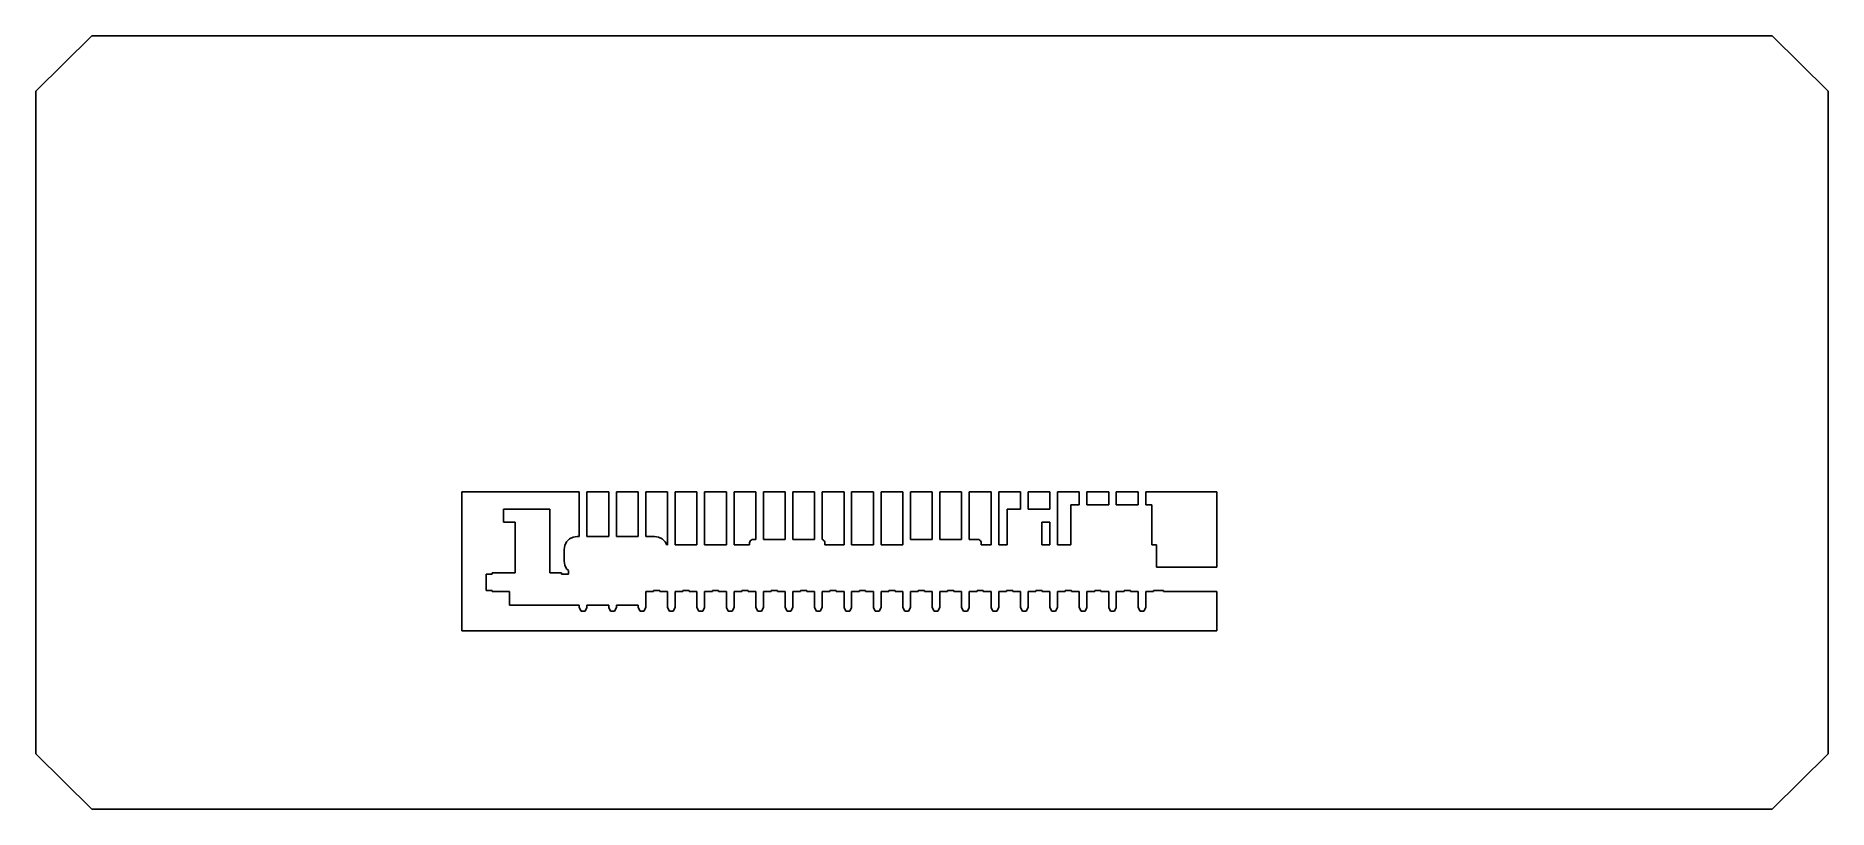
# Model space of a CAD drawing. Header units: metres. Extents: x -77 to 77, y -33 to 33.
import ezdxf

# ---------------------------------------------------------------- set-up
doc = ezdxf.new("R2010")
doc.units = ezdxf.units.M

msp = doc.modelspace()

# ---------------------------------------------------------------- linework, layer by layer
for p, q in [((-72.5625, 33.4), (-77.4, 28.6286)), ((72.5625, 33.4), (-72.5625, 33.4)), ((77.4, 28.6286), (72.5625, 33.4)), ((-77.4, 28.6286), (-77.4, -28.6286)), ((77.4, -28.6286), (77.4, 28.6286)), ((-40.6, -18), (-40.6, -6)), ((-40.6, -6), (-30.46, -6)), ((-30.46, -6), (-30.46, -9.84001)), ((-29.8, -9.84001), (-29.8, -6)), ((-29.8, -6), (-27.92, -6)), ((-27.92, -6), (-27.92, -9.84001)), ((-27.26, -9.84001), (-27.26, -6)), ((-27.26, -6), (-25.38, -6)), ((-25.38, -6), (-25.38, -9.84001)), ((-24.72, -9.84001), (-24.72, -6)), ((-24.72, -6), (-22.84, -6)), ((-22.84, -6), (-22.84, -10.56)), ((-22.18, -10.56), (-22.18, -6)), ((-22.18, -6), (-20.3, -6)), ((-20.3, -6), (-20.3, -10.56)), ((-19.64, -10.56), (-19.64, -6)), ((-19.64, -6), (-17.76, -6)), ((-17.76, -6), (-17.76, -10.56)), ((-17.1, -10.56), (-17.1, -6)), ((-17.1, -6), (-15.22, -6)), ((-15.22, -6), (-15.22, -10.1)), ((-14.56, -10.1), (-14.56, -6)), ((-14.56, -6), (-12.68, -6)), ((-12.68, -6), (-12.68, -10.1)), ((-12.02, -10.1), (-12.02, -6)), ((-12.02, -6), (-10.14, -6)), ((-10.14, -6), (-10.14, -10.1)), ((-9.48, -10.1111), (-9.48, -6)), ((-9.48, -6), (-7.59999, -6)), ((-7.59999, -6), (-7.59999, -10.56)), ((-6.93999, -10.56), (-6.93999, -6)), ((-6.93999, -6), (-5.06, -6)), ((-5.06, -6), (-5.06, -10.56)), ((-4.39999, -10.56), (-4.39999, -6)), ((-4.39999, -6), (-2.51999, -6)), ((-2.51999, -6), (-2.51999, -10.56)), ((-1.86, -10.1), (-1.86, -6)), ((-1.86, -6), (0.01999, -6)), ((0.01999, -6), (0.01999, -10.1)), ((0.67999, -10.1), (0.67999, -6)), ((0.67999, -6), (2.56, -6)), ((2.56, -6), (2.56, -10.1)), ((3.21999, -10.1), (3.21999, -6)), ((3.21999, -6), (5.09999, -6)), ((5.09999, -6), (5.09999, -10.56)), ((5.75999, -10.56), (5.75999, -6)), ((5.75999, -6), (7.64, -6)), ((7.64, -6), (7.64, -7.5)), ((8.29999, -7.5), (8.29999, -6)), ((8.29999, -6), (10.18, -6)), ((10.18, -6), (10.18, -7.5)), ((10.84, -10.56), (10.84, -6)), ((10.84, -6), (12.72, -6)), ((12.72, -6), (12.72, -7.09999)), ((13.38, -7.09999), (13.38, -6)), ((13.38, -6), (15.26, -6)), ((15.26, -6), (15.26, -7.09999)), ((15.92, -7.09999), (15.92, -6)), ((15.92, -6), (17.8, -6)), ((17.8, -6), (17.8, -7.09999)), ((18.46, -7.09999), (18.46, -6)), ((18.46, -6), (24.6, -6)), ((24.6, -6), (24.6, -12.5)), ((-33, -7.5), (-37, -7.5)), ((-37, -7.5), (-37, -8.59999)), ((-33, -13), (-33, -7.5)), ((7.64, -7.5), (6.5, -7.5)), ((6.5, -7.5), (6.5, -10.56)), ((10.18, -7.5), (8.29999, -7.5)), ((12.72, -7.09999), (12, -7.09999)), ((12, -7.09999), (12, -10.56)), ((15.26, -7.09999), (13.38, -7.09999)), ((17.8, -7.09999), (15.92, -7.09999)), ((19, -7.09999), (18.46, -7.09999)), ((19, -10.56), (19, -7.09999)), ((-37, -8.59999), (-36, -8.59999)), ((-36, -8.59999), (-36, -13)), ((9.5, -10.56), (9.5, -8.59999)), ((9.5, -8.59999), (10.18, -8.59999)), ((10.18, -8.59999), (10.18, -10.56)), ((-31.7147, -10.6208), (-31.77, -10.97)), ((-31.5542, -10.3058), (-31.7147, -10.6208)), ((-31.3042, -10.0558), (-31.5542, -10.3058)), ((-30.9892, -9.89532), (-31.3042, -10.0558)), ((-30.64, -9.84001), (-30.9892, -9.89532)), ((-30.46, -9.84001), (-30.64, -9.84001)), ((-27.92, -9.84001), (-29.8, -9.84001)), ((-25.38, -9.84001), (-27.26, -9.84001)), ((-23.96, -9.84001), (-24.72, -9.84001)), ((-23.6108, -9.89532), (-23.96, -9.84001)), ((-23.2958, -10.0558), (-23.6108, -9.89532)), ((-23.0458, -10.3058), (-23.2958, -10.0558)), ((-22.9163, -10.56), (-23.0458, -10.3058)), ((-22.84, -10.56), (-22.9163, -10.56)), ((-20.3, -10.56), (-22.18, -10.56)), ((-17.76, -10.56), (-19.64, -10.56)), ((-15.75, -10.56), (-17.1, -10.56)), ((-15.7353, -10.3073), (-15.75, -10.4)), ((-15.75, -10.4), (-15.75, -10.56)), ((-15.6927, -10.2237), (-15.7353, -10.3073)), ((-15.6263, -10.1573), (-15.6927, -10.2237)), ((-15.5427, -10.1147), (-15.6263, -10.1573)), ((-15.45, -10.1), (-15.5427, -10.1147)), ((-15.22, -10.1), (-15.45, -10.1)), ((-12.68, -10.1), (-14.56, -10.1)), ((-10.14, -10.1), (-12.02, -10.1)), ((-9.45729, -10.1147), (-9.48, -10.1111)), ((-9.37367, -10.1573), (-9.45729, -10.1147)), ((-9.3073, -10.2237), (-9.37367, -10.1573)), ((-9.26468, -10.3073), (-9.3073, -10.2237)), ((-9.25, -10.4), (-9.26468, -10.3073)), ((-9.25, -10.56), (-9.25, -10.4)), ((-7.59999, -10.56), (-9.25, -10.56)), ((-5.06, -10.56), (-6.93999, -10.56)), ((-2.51999, -10.56), (-4.39999, -10.56)), ((0.01999, -10.1), (-1.86, -10.1)), ((2.56, -10.1), (0.67999, -10.1)), ((3.95, -10.1), (3.21999, -10.1)), ((4.04271, -10.1147), (3.95, -10.1)), ((4.12633, -10.1573), (4.04271, -10.1147)), ((4.1927, -10.2237), (4.12633, -10.1573)), ((4.23532, -10.3073), (4.1927, -10.2237)), ((4.25, -10.4), (4.23532, -10.3073)), ((4.25, -10.56), (4.25, -10.4)), ((5.09999, -10.56), (4.25, -10.56)), ((6.5, -10.56), (5.75999, -10.56)), ((10.18, -10.56), (9.5, -10.56)), ((12, -10.56), (10.84, -10.56)), ((19.4039, -10.56), (19, -10.56)), ((19.4039, -12.5), (19.4039, -10.56)), ((-31.77, -10.97), (-31.77, -11.97)), ((-31.77, -11.97), (-31.7147, -12.3192)), ((-31.7147, -12.3192), (-31.5542, -12.6342)), ((-38, -13.1), (-38.5, -13.1)), ((-38.5, -13.1), (-38.5, -14.5)), ((-36, -13), (-38, -13)), ((-38, -13), (-38, -13.1)), ((-32, -13), (-33, -13)), ((-32, -13.1), (-32, -13)), ((-31.4039, -13.1), (-32, -13.1)), ((-31.5542, -12.6342), (-31.4039, -12.7844)), ((-31.4039, -12.7844), (-31.4039, -13.1)), ((24.6, -12.5), (19.4039, -12.5)), ((-38.5, -14.5), (-38, -14.5)), ((-38, -14.5), (-38, -14.6)), ((-38, -14.6), (-36.5, -14.6)), ((-36.5, -14.6), (-36.5, -15.78)), ((-24.72, -15.97), (-24.72, -14.6)), ((-24.72, -14.6), (-24.05, -14.6)), ((-24.05, -14.6), (-24.05, -14.5)), ((-24.05, -14.5), (-23.51, -14.5)), ((-23.51, -14.5), (-23.51, -14.6)), ((-23.51, -14.6), (-22.84, -14.6)), ((-22.84, -14.6), (-22.84, -15.97)), ((-22.18, -15.97), (-22.18, -14.6)), ((-22.18, -14.6), (-21.51, -14.6)), ((-21.51, -14.6), (-21.51, -14.5)), ((-21.51, -14.5), (-20.97, -14.5)), ((-20.97, -14.5), (-20.97, -14.6)), ((-20.97, -14.6), (-20.3, -14.6)), ((-20.3, -14.6), (-20.3, -15.97)), ((-19.64, -15.97), (-19.64, -14.6)), ((-19.64, -14.6), (-18.97, -14.6)), ((-18.97, -14.6), (-18.97, -14.5)), ((-18.97, -14.5), (-18.43, -14.5)), ((-18.43, -14.5), (-18.43, -14.6)), ((-18.43, -14.6), (-17.76, -14.6)), ((-17.76, -14.6), (-17.76, -15.97)), ((-17.1, -15.97), (-17.1, -14.6)), ((-17.1, -14.6), (-16.43, -14.6)), ((-16.43, -14.6), (-16.43, -14.5)), ((-16.43, -14.5), (-15.89, -14.5)), ((-15.89, -14.5), (-15.89, -14.6)), ((-15.89, -14.6), (-15.22, -14.6)), ((-15.22, -14.6), (-15.22, -15.97)), ((-14.56, -15.97), (-14.56, -14.6)), ((-14.56, -14.6), (-13.89, -14.6)), ((-13.89, -14.6), (-13.89, -14.5)), ((-13.89, -14.5), (-13.35, -14.5)), ((-13.35, -14.5), (-13.35, -14.6)), ((-13.35, -14.6), (-12.68, -14.6)), ((-12.68, -14.6), (-12.68, -15.97)), ((-12.02, -15.97), (-12.02, -14.6)), ((-12.02, -14.6), (-11.35, -14.6)), ((-11.35, -14.6), (-11.35, -14.5)), ((-11.35, -14.5), (-10.81, -14.5)), ((-10.81, -14.5), (-10.81, -14.6)), ((-10.81, -14.6), (-10.14, -14.6)), ((-10.14, -14.6), (-10.14, -15.97)), ((-9.48, -15.97), (-9.48, -14.6)), ((-9.48, -14.6), (-8.81, -14.6)), ((-8.81, -14.6), (-8.81, -14.5)), ((-8.81, -14.5), (-8.26999, -14.5)), ((-8.26999, -14.5), (-8.26999, -14.6)), ((-8.26999, -14.6), (-7.59999, -14.6)), ((-7.59999, -14.6), (-7.59999, -15.97)), ((-6.93999, -15.97), (-6.93999, -14.6)), ((-6.93999, -14.6), (-6.26999, -14.6)), ((-6.26999, -14.6), (-6.26999, -14.5)), ((-6.26999, -14.5), (-5.73, -14.5)), ((-5.73, -14.5), (-5.73, -14.6)), ((-5.73, -14.6), (-5.06, -14.6)), ((-5.06, -14.6), (-5.06, -15.97)), ((-4.39999, -15.97), (-4.39999, -14.6)), ((-4.39999, -14.6), (-3.73, -14.6)), ((-3.73, -14.6), (-3.73, -14.5)), ((-3.73, -14.5), (-3.18999, -14.5)), ((-3.18999, -14.5), (-3.18999, -14.6)), ((-3.18999, -14.6), (-2.51999, -14.6)), ((-2.51999, -14.6), (-2.51999, -15.97)), ((-1.86, -15.97), (-1.86, -14.6)), ((-1.86, -14.6), (-1.18999, -14.6)), ((-1.18999, -14.6), (-1.18999, -14.5)), ((-1.18999, -14.5), (-0.64999, -14.5)), ((-0.64999, -14.5), (-0.64999, -14.6)), ((-0.64999, -14.6), (0.01999, -14.6)), ((0.01999, -14.6), (0.01999, -15.97)), ((0.67999, -15.97), (0.67999, -14.6)), ((0.67999, -14.6), (1.35001, -14.6)), ((1.35001, -14.6), (1.35001, -14.5)), ((1.35001, -14.5), (1.89001, -14.5)), ((1.89001, -14.5), (1.89001, -14.6)), ((1.89001, -14.6), (2.56, -14.6)), ((2.56, -14.6), (2.56, -15.97)), ((3.21999, -15.97), (3.21999, -14.6)), ((3.21999, -14.6), (3.89001, -14.6)), ((3.89001, -14.6), (3.89001, -14.5)), ((3.89001, -14.5), (4.42999, -14.5)), ((4.42999, -14.5), (4.42999, -14.6)), ((4.42999, -14.6), (5.09999, -14.6)), ((5.09999, -14.6), (5.09999, -15.97)), ((5.75999, -15.97), (5.75999, -14.6)), ((5.75999, -14.6), (6.42999, -14.6)), ((6.42999, -14.6), (6.42999, -14.5)), ((6.42999, -14.5), (6.96999, -14.5)), ((6.96999, -14.5), (6.96999, -14.6)), ((6.96999, -14.6), (7.64, -14.6)), ((7.64, -14.6), (7.64, -15.97)), ((8.29999, -15.97), (8.29999, -14.6)), ((8.29999, -14.6), (8.96999, -14.6)), ((8.96999, -14.6), (8.96999, -14.5)), ((8.96999, -14.5), (9.50999, -14.5)), ((9.50999, -14.5), (9.50999, -14.6)), ((9.50999, -14.6), (10.18, -14.6)), ((10.18, -14.6), (10.18, -15.97)), ((10.84, -15.97), (10.84, -14.6)), ((10.84, -14.6), (11.51, -14.6)), ((11.51, -14.6), (11.51, -14.5)), ((11.51, -14.5), (12.05, -14.5)), ((12.05, -14.5), (12.05, -14.6)), ((12.05, -14.6), (12.72, -14.6)), ((12.72, -14.6), (12.72, -15.97)), ((13.38, -15.97), (13.38, -14.6)), ((13.38, -14.6), (14.05, -14.6)), ((14.05, -14.6), (14.05, -14.5)), ((14.05, -14.5), (14.59, -14.5)), ((14.59, -14.5), (14.59, -14.6)), ((14.59, -14.6), (15.26, -14.6)), ((15.26, -14.6), (15.26, -15.97)), ((15.92, -15.97), (15.92, -14.6)), ((15.92, -14.6), (16.59, -14.6)), ((16.59, -14.6), (16.59, -14.5)), ((16.59, -14.5), (17.13, -14.5)), ((17.13, -14.5), (17.13, -14.6)), ((17.13, -14.6), (17.8, -14.6)), ((17.8, -14.6), (17.8, -15.97)), ((18.46, -15.97), (18.46, -14.6)), ((18.46, -14.6), (19.13, -14.6)), ((19.13, -14.6), (19.13, -14.5)), ((19.13, -14.5), (20, -14.5)), ((20, -14.5), (20, -14.6)), ((20, -14.6), (24.6, -14.6)), ((24.6, -14.6), (24.6, -18)), ((-36.5, -15.78), (-30.46, -15.78)), ((-30.46, -15.78), (-30.46, -15.97)), ((-30.46, -15.97), (-30.295, -16.3)), ((-30.295, -16.3), (-29.965, -16.3)), ((-29.965, -16.3), (-29.8, -15.97)), ((-29.8, -15.97), (-29.8, -15.78)), ((-29.8, -15.78), (-27.92, -15.78)), ((-27.92, -15.78), (-27.92, -15.97)), ((-27.92, -15.97), (-27.755, -16.3)), ((-27.755, -16.3), (-27.425, -16.3)), ((-27.425, -16.3), (-27.26, -15.97)), ((-27.26, -15.97), (-27.26, -15.78)), ((-27.26, -15.78), (-25.38, -15.78)), ((-25.38, -15.78), (-25.38, -15.97)), ((-25.38, -15.97), (-25.215, -16.3)), ((-25.215, -16.3), (-24.885, -16.3)), ((-24.885, -16.3), (-24.72, -15.97)), ((-22.84, -15.97), (-22.675, -16.3)), ((-22.675, -16.3), (-22.345, -16.3)), ((-22.345, -16.3), (-22.18, -15.97)), ((-20.3, -15.97), (-20.135, -16.3)), ((-20.135, -16.3), (-19.805, -16.3)), ((-19.805, -16.3), (-19.64, -15.97)), ((-17.76, -15.97), (-17.595, -16.3)), ((-17.595, -16.3), (-17.265, -16.3)), ((-17.265, -16.3), (-17.1, -15.97)), ((-15.22, -15.97), (-15.055, -16.3)), ((-15.055, -16.3), (-14.725, -16.3)), ((-14.725, -16.3), (-14.56, -15.97)), ((-12.68, -15.97), (-12.515, -16.3)), ((-12.515, -16.3), (-12.185, -16.3)), ((-12.185, -16.3), (-12.02, -15.97)), ((-10.14, -15.97), (-9.97499, -16.3)), ((-9.97499, -16.3), (-9.64499, -16.3)), ((-9.64499, -16.3), (-9.48, -15.97)), ((-7.59999, -15.97), (-7.435, -16.3)), ((-7.435, -16.3), (-7.105, -16.3)), ((-7.105, -16.3), (-6.93999, -15.97)), ((-5.06, -15.97), (-4.89499, -16.3)), ((-4.89499, -16.3), (-4.56499, -16.3)), ((-4.56499, -16.3), (-4.39999, -15.97)), ((-2.51999, -15.97), (-2.355, -16.3)), ((-2.355, -16.3), (-2.02499, -16.3)), ((-2.02499, -16.3), (-1.86, -15.97)), ((0.01999, -15.97), (0.185, -16.3)), ((0.185, -16.3), (0.515, -16.3)), ((0.515, -16.3), (0.67999, -15.97)), ((2.56, -15.97), (2.72499, -16.3)), ((2.72499, -16.3), (3.05499, -16.3)), ((3.05499, -16.3), (3.21999, -15.97)), ((5.09999, -15.97), (5.265, -16.3)), ((5.265, -16.3), (5.59499, -16.3)), ((5.59499, -16.3), (5.75999, -15.97)), ((7.64, -15.97), (7.80499, -16.3)), ((7.80499, -16.3), (8.13499, -16.3)), ((8.13499, -16.3), (8.29999, -15.97)), ((10.18, -15.97), (10.345, -16.3)), ((10.345, -16.3), (10.675, -16.3)), ((10.675, -16.3), (10.84, -15.97)), ((12.72, -15.97), (12.885, -16.3)), ((12.885, -16.3), (13.215, -16.3)), ((13.215, -16.3), (13.38, -15.97)), ((15.26, -15.97), (15.425, -16.3)), ((15.425, -16.3), (15.755, -16.3)), ((15.755, -16.3), (15.92, -15.97)), ((17.8, -15.97), (17.965, -16.3)), ((17.965, -16.3), (18.295, -16.3)), ((18.295, -16.3), (18.46, -15.97)), ((24.6, -18), (-40.6, -18)), ((-77.4, -28.6286), (-72.5625, -33.4)), ((72.5625, -33.4), (77.4, -28.6286)), ((-72.5625, -33.4), (72.5625, -33.4))]:
    msp.add_line(p, q)

doc.saveas('drawing.dxf')
